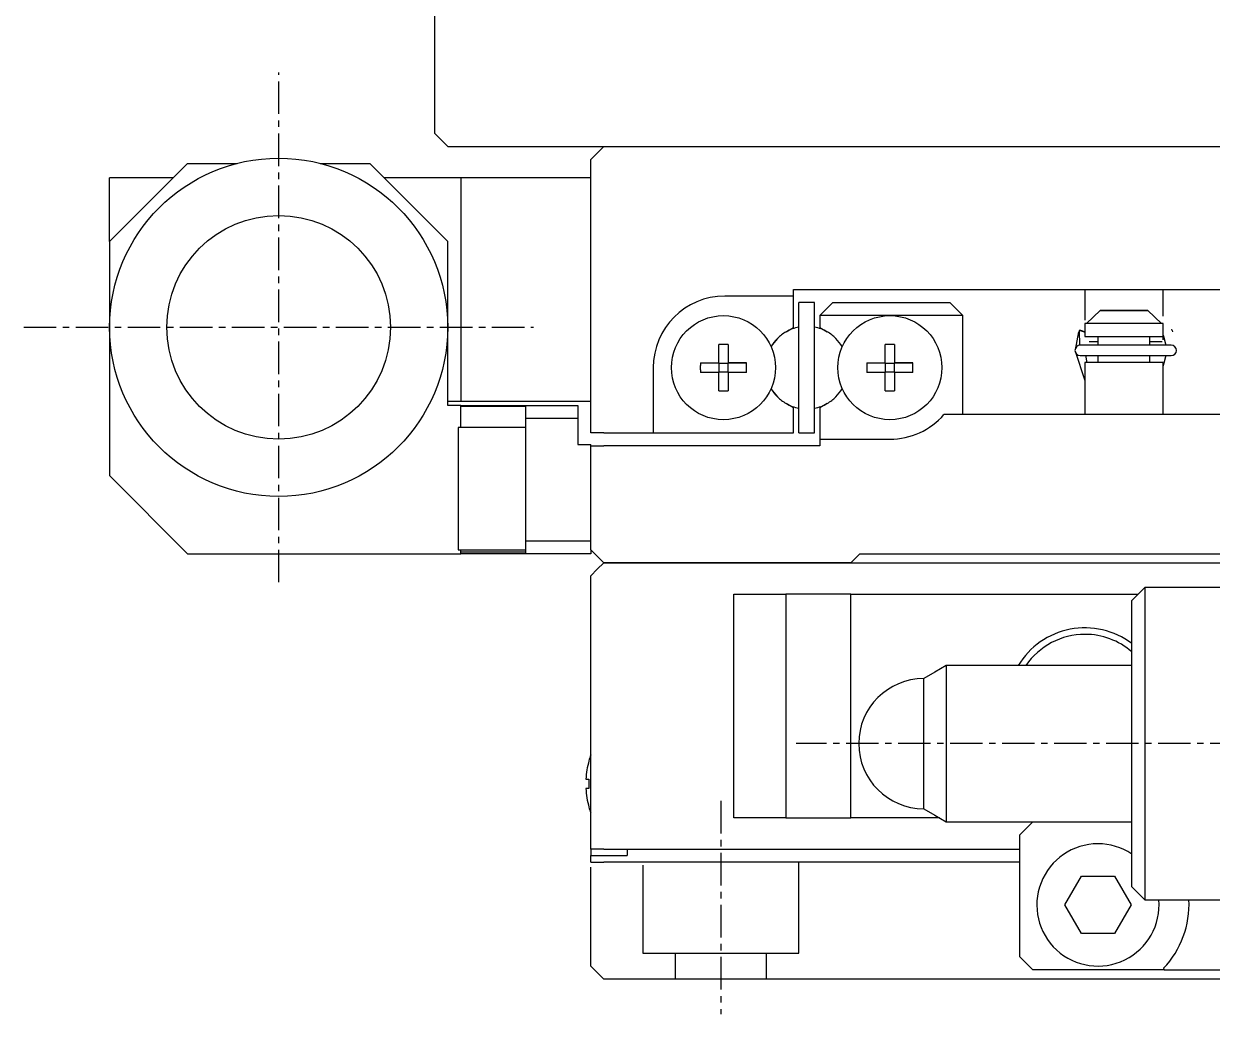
# Model space of a CAD drawing. Extents: x 372 to 608, y 46 to 208.
# Drawn here: x 518.97 to 564.66, y 94.65 to 132.72 of the extents above; entities that cross this region are included whole.
import ezdxf

# ---------------------------------------------------------------- set-up
doc = ezdxf.new("R2010")
doc.units = 0
doc.linetypes.add('CENTER', pattern=[2, 1.25, -0.25, 0.25, -0.25])
doc.layers.get('0').update_dxf_attribs({"linetype": 'CONTINUOUS'})
doc.layers.add('CENTER', color=1, linetype='CENTER')

msp = doc.modelspace()

# ---------------------------------------------------------------- linework, layer by layer
at = {"color": 7, "linetype": 'CONTINUOUS'}
for p, q in [((534.767, 128.502), (534.767, 157.502)), ((535.267, 128.002), (534.767, 128.502)), ((535.267, 128.002), (591.267, 128.002)), ((541.017, 127.752), (541.267, 128.002)), ((541.267, 128.002), (590.267, 128.002)), ((540.767, 127.502), (541.017, 127.752)), ((540.767, 117.002), (540.767, 127.502)), ((525.267, 127.352), (522.267, 124.352)), ((525.267, 127.352), (527.167, 127.352)), ((530.367, 127.352), (532.267, 127.352)), ((535.267, 124.352), (532.267, 127.352)), ((522.267, 124.352), (522.267, 126.802)), ((524.717, 126.802), (522.267, 126.802)), ((535.767, 126.802), (532.817, 126.802)), ((535.767, 126.802), (535.767, 118.202)), ((540.767, 126.802), (535.767, 126.802)), ((522.267, 124.352), (522.267, 121.052)), ((535.267, 121.052), (535.267, 124.352)), ((548.567, 122.252), (548.567, 122.502)), ((548.567, 122.502), (558.267, 122.502)), ((558.267, 122.502), (559.967, 122.502)), ((559.767, 122.502), (559.767, 121.325)), ((559.967, 122.502), (568.967, 122.502)), ((562.767, 121.485), (562.767, 122.502)), ((548.567, 122.252), (545.917, 122.252)), ((548.567, 121.046), (548.567, 122.252)), ((548.767, 117.002), (548.767, 122.002)), ((549.367, 122.002), (548.767, 122.002)), ((549.367, 117.002), (549.367, 122.002)), ((549.567, 121.502), (550.067, 122.002)), ((550.067, 122.002), (554.567, 122.002)), ((554.567, 122.002), (555.067, 121.502)), ((559.821, 121.202), (560.35, 121.702)), ((560.35, 121.702), (562.183, 121.702)), ((562.183, 121.702), (560.35, 121.702)), ((562.183, 121.702), (562.712, 121.202)), ((549.567, 121.502), (549.567, 121.046)), ((552.267, 121.502), (549.567, 121.502)), ((555.067, 121.502), (552.267, 121.502)), ((555.067, 117.702), (555.067, 121.502)), ((559.767, 121.325), (559.767, 121.324)), ((559.767, 121.324), (559.767, 121.323)), ((559.821, 121.202), (559.767, 121.202)), ((559.767, 121.202), (559.767, 120.702)), ((562.712, 121.202), (559.821, 121.202)), ((562.767, 121.202), (562.712, 121.202)), ((562.767, 120.702), (562.767, 121.202)), ((522.267, 121.052), (522.267, 115.352)), ((535.267, 118.052), (535.267, 121.052)), ((548.273, 120.877), (548.567, 121.046)), ((549.567, 121.046), (549.86, 120.877)), ((559.52, 120.88), (559.384, 120.192)), ((559.54, 120.932), (559.552, 120.362)), ((559.545, 120.941), (559.773, 120.871)), ((559.767, 120.702), (562.767, 120.702)), ((560.267, 120.702), (560.267, 120.365)), ((562.267, 120.365), (562.267, 120.702)), ((562.767, 120.755), (562.786, 120.707)), ((562.767, 120.751), (562.778, 120.702)), ((562.767, 120.569), (562.767, 120.702)), ((562.786, 120.707), (562.871, 120.365)), ((563.125, 120.931), (563.101, 120.984)), ((563.146, 120.879), (563.126, 120.932)), ((545.687, 119.682), (545.687, 120.388)), ((546.047, 120.388), (546.047, 119.682)), ((552.087, 119.682), (552.087, 120.388)), ((552.447, 120.388), (552.447, 119.682)), ((563.083, 120.365), (559.583, 120.365)), ((559.931, 120.502), (560.267, 120.502)), ((562.267, 120.502), (562.734, 120.502)), ((559.384, 120.141), (559.766, 119.005)), ((559.583, 119.965), (563.083, 119.965)), ((559.853, 119.702), (559.795, 119.965)), ((560.267, 119.965), (560.267, 119.702)), ((562.267, 119.702), (562.267, 119.965)), ((562.87, 119.965), (562.802, 119.669)), ((543.167, 119.502), (543.167, 117.002)), ((544.98, 119.682), (545.687, 119.682)), ((544.98, 119.682), (545.687, 119.682)), ((545.687, 119.322), (544.98, 119.322)), ((545.697, 119.672), (545.687, 119.682)), ((545.697, 119.332), (545.687, 119.322)), ((545.687, 118.616), (545.687, 119.322)), ((545.697, 119.332), (545.697, 119.672)), ((545.697, 119.672), (546.036, 119.672)), ((546.036, 119.332), (545.697, 119.332)), ((546.036, 119.672), (546.047, 119.682)), ((546.036, 119.672), (546.036, 119.332)), ((546.036, 119.332), (546.047, 119.322)), ((546.047, 119.682), (546.753, 119.682)), ((546.753, 119.682), (546.047, 119.682)), ((546.047, 119.322), (546.047, 118.616)), ((546.753, 119.322), (546.047, 119.322)), ((551.38, 119.682), (552.087, 119.682)), ((551.38, 119.682), (552.087, 119.682)), ((552.087, 119.322), (551.38, 119.322)), ((552.097, 119.672), (552.087, 119.682)), ((552.097, 119.332), (552.087, 119.322)), ((552.087, 118.616), (552.087, 119.322)), ((552.097, 119.332), (552.097, 119.672)), ((552.097, 119.672), (552.436, 119.672)), ((552.436, 119.332), (552.097, 119.332)), ((552.436, 119.672), (552.447, 119.682)), ((552.436, 119.672), (552.436, 119.332)), ((552.436, 119.332), (552.447, 119.322)), ((552.447, 119.682), (553.153, 119.682)), ((553.153, 119.682), (552.447, 119.682)), ((552.447, 119.322), (552.447, 118.616)), ((553.153, 119.322), (552.447, 119.322)), ((560.267, 119.702), (559.767, 119.702)), ((559.767, 119.702), (559.767, 117.702)), ((562.767, 119.702), (559.767, 119.702)), ((562.267, 119.702), (560.267, 119.702)), ((562.267, 119.702), (560.267, 119.702)), ((562.767, 119.702), (562.267, 119.702)), ((562.767, 117.702), (562.767, 119.702)), ((562.802, 119.669), (562.767, 119.574)), ((535.767, 118.202), (535.267, 118.202)), ((535.767, 118.052), (535.267, 118.052)), ((540.767, 118.202), (535.767, 118.202)), ((535.767, 118.012), (535.767, 118.052)), ((535.767, 118.052), (538.267, 118.052)), ((538.267, 118.012), (535.767, 118.012)), ((535.767, 117.202), (535.767, 118.012)), ((538.267, 117.552), (538.267, 118.052)), ((538.267, 118.052), (540.267, 118.052)), ((540.267, 118.052), (540.267, 117.552)), ((548.567, 117.957), (548.273, 118.127)), ((548.567, 117.002), (548.567, 117.957)), ((549.86, 118.127), (549.567, 117.957)), ((549.567, 117.957), (549.567, 116.752)), ((538.267, 112.852), (538.267, 117.552)), ((540.267, 117.552), (538.267, 117.552)), ((540.267, 117.552), (540.267, 116.552)), ((560.192, 117.702), (554.346, 117.702)), ((569.192, 117.702), (560.192, 117.702)), ((538.267, 117.202), (535.667, 117.202)), ((535.667, 117.202), (535.667, 112.502)), ((541.267, 117.002), (540.767, 117.002)), ((541.267, 117.002), (543.167, 117.002)), ((543.167, 117.002), (548.567, 117.002)), ((548.767, 117.002), (549.367, 117.002)), ((540.267, 116.552), (540.767, 116.552)), ((540.767, 116.502), (540.767, 116.552)), ((549.567, 116.752), (549.567, 116.502)), ((549.567, 116.752), (552.267, 116.752)), ((540.767, 116.502), (541.267, 116.502)), ((540.767, 112.502), (540.767, 116.502)), ((549.567, 116.502), (541.267, 116.502)), ((522.267, 115.352), (525.267, 112.352)), ((535.667, 112.502), (538.267, 112.502)), ((535.767, 112.421), (535.767, 112.502)), ((535.767, 112.421), (538.267, 112.421)), ((535.767, 112.352), (535.767, 112.421)), ((538.267, 112.352), (538.267, 112.852)), ((538.267, 112.852), (540.767, 112.852)), ((540.767, 112.502), (540.767, 112.352)), ((541.017, 112.252), (540.767, 112.502)), ((525.267, 112.352), (535.767, 112.352)), ((538.267, 112.352), (535.767, 112.352)), ((540.767, 112.352), (538.267, 112.352)), ((541.017, 112.252), (541.267, 112.002)), ((541.267, 112.002), (541.017, 111.752)), ((546.067, 112.002), (541.267, 112.002)), ((541.267, 112.002), (546.067, 112.002)), ((547.267, 112.002), (546.067, 112.002)), ((546.067, 112.002), (547.267, 112.002)), ((550.767, 112.002), (547.267, 112.002)), ((547.267, 112.002), (550.767, 112.002)), ((550.767, 112.002), (551.117, 112.352)), ((550.767, 112.002), (560.267, 112.002)), ((551.117, 112.352), (580.417, 112.352)), ((560.267, 112.002), (573.267, 112.002)), ((540.767, 111.502), (541.017, 111.752)), ((540.767, 110.302), (540.767, 111.502)), ((562.067, 111.052), (561.567, 110.552)), ((565.567, 111.052), (562.067, 111.052)), ((562.067, 111.052), (562.067, 99.052)), ((546.267, 110.802), (548.267, 110.802)), ((546.267, 102.202), (546.267, 110.802)), ((548.267, 110.802), (548.267, 102.202)), ((550.767, 110.802), (548.267, 110.802)), ((550.767, 102.202), (550.767, 110.802)), ((550.767, 110.802), (561.817, 110.802)), ((540.767, 101.002), (540.767, 110.302)), ((561.567, 99.552), (561.567, 110.552)), ((554.433, 108.052), (554, 107.802)), ((554.433, 108.052), (554.433, 105.025)), ((561.567, 108.052), (554.433, 108.052)), ((554, 107.802), (553.567, 107.552)), ((553.567, 105.029), (553.567, 107.552)), ((553.567, 102.552), (553.567, 105.029)), ((554.433, 105.025), (554.433, 102.052)), ((540.692, 104.39), (540.697, 104.388)), ((540.577, 103.682), (540.697, 103.682)), ((540.697, 103.322), (540.577, 103.322)), ((540.697, 102.616), (540.692, 102.613)), ((553.567, 102.552), (554, 102.302)), ((548.267, 102.202), (546.267, 102.202)), ((548.267, 102.202), (550.767, 102.202)), ((554.173, 102.202), (550.767, 102.202)), ((554, 102.302), (554.433, 102.052)), ((554.433, 102.052), (561.567, 102.052)), ((557.767, 102.052), (557.267, 101.552)), ((557.267, 96.852), (557.267, 101.552)), ((541.267, 101.002), (540.767, 101.002)), ((540.767, 101.002), (540.767, 100.752)), ((541.267, 101.002), (557.267, 101.002)), ((542.167, 101.002), (542.167, 100.752)), ((540.767, 100.752), (542.167, 100.752)), ((540.767, 100.502), (540.767, 100.752)), ((540.767, 100.502), (541.267, 100.502)), ((540.767, 96.502), (540.767, 100.302)), ((557.267, 100.502), (541.267, 100.502)), ((558.996, 98.852), (559.632, 99.952)), ((559.632, 99.952), (560.902, 99.952)), ((560.902, 99.952), (561.537, 98.852)), ((561.567, 99.552), (562.067, 99.052)), ((559.632, 97.752), (558.996, 98.852)), ((561.537, 98.852), (560.902, 97.752)), ((562.067, 99.052), (565.567, 99.052)), ((560.902, 97.752), (559.632, 97.752)), ((541.017, 96.252), (540.767, 96.502)), ((557.267, 96.852), (557.767, 96.352)), ((562.785, 96.421), (562.814, 96.352)), ((541.267, 96.002), (541.017, 96.252)), ((590.267, 96.002), (541.267, 96.002)), ((562.814, 96.352), (557.767, 96.352)), ((562.814, 96.352), (565.567, 96.352))]:
    msp.add_line(p, q, dxfattribs=at)
at = {"color": 3, "linetype": 'CONTINUOUS'}
for p, q in [((542.767, 100.386), (542.767, 97.002)), ((548.767, 97.002), (548.767, 100.502)), ((542.767, 97.002), (548.767, 97.002)), ((544.017, 97.002), (544.017, 96.002)), ((547.517, 96.002), (547.517, 97.002))]:
    msp.add_line(p, q, dxfattribs=at)
at = {"color": 7, "linetype": 'CONTINUOUS'}
for points in [[(559.543, 120.934, 0), (559.543, 120.934, 0), (559.543, 120.934, 0), (559.543, 120.934, 0), (559.543, 120.934, 0), (559.543, 120.934, 0), (559.543, 120.934, 0), (559.543, 120.934, 0), (559.543, 120.934, 0), (559.543, 120.934, 0), (559.543, 120.934, 0), (559.543, 120.934, 0), (559.543, 120.934, 0), (559.543, 120.934, 0), (559.543, 120.934, 0), (559.543, 120.934, 0), (559.543, 120.934, 0), (559.543, 120.934, 0), (559.543, 120.934, 0), (559.543, 120.934, 0), (559.543, 120.934, 0), (559.543, 120.934, 0), (559.543, 120.934, 0), (559.543, 120.934, 0), (559.543, 120.934, 0), (559.543, 120.934, 0), (559.543, 120.934, 0), (559.543, 120.934, 0), (559.543, 120.934, 0), (559.543, 120.934, 0), (559.543, 120.934, 0), (559.543, 120.934, 0), (559.541, 120.934, 0), (559.541, 120.934, 0), (559.541, 120.934, 0), (559.541, 120.934, 0), (559.541, 120.934, 0), (559.541, 120.934, 0), (559.541, 120.934, 0), (559.541, 120.934, 0), (559.541, 120.934, 0), (559.541, 120.934, 0), (559.541, 120.934, 0), (559.541, 120.934, 0), (559.541, 120.934, 0), (559.541, 120.934, 0), (559.541, 120.934, 0), (559.541, 120.934, 0), (559.541, 120.934, 0), (559.541, 120.934, 0), (559.541, 120.934, 0), (559.541, 120.934, 0), (559.541, 120.934, 0), (559.541, 120.934, 0), (559.541, 120.934, 0), (559.541, 120.934, 0), (559.541, 120.934, 0), (559.541, 120.934, 0), (559.541, 120.934, 0), (559.541, 120.934, 0), (559.541, 120.934, 0), (559.541, 120.934, 0), (559.541, 120.934, 0), (559.541, 120.932, 0), (559.541, 120.932, 0), (559.541, 120.932, 0), (559.541, 120.932, 0), (559.541, 120.932, 0), (559.541, 120.932, 0), (559.541, 120.932, 0), (559.541, 120.932, 0), (559.541, 120.932, 0), (559.541, 120.932, 0), (559.541, 120.932, 0), (559.541, 120.932, 0), (559.541, 120.932, 0), (559.541, 120.932, 0), (559.541, 120.932, 0), (559.541, 120.932, 0), (559.541, 120.932, 0), (559.541, 120.932, 0), (559.541, 120.932, 0), (559.541, 120.932, 0), (559.541, 120.932, 0), (559.541, 120.932, 0), (559.541, 120.932, 0), (559.541, 120.932, 0), (559.541, 120.932, 0), (559.541, 120.932, 0), (559.541, 120.932, 0), (559.541, 120.932, 0), (559.541, 120.932, 0), (559.541, 120.932, 0), (559.541, 120.932, 0), (559.541, 120.932, 0), (559.541, 120.932, 0), (559.541, 120.932, 0), (559.539, 120.932, 0), (559.539, 120.932, 0), (559.539, 120.932, 0), (559.539, 120.932, 0), (559.539, 120.932, 0), (559.539, 120.932, 0), (559.539, 120.932, 0), (559.539, 120.932, 0), (559.539, 120.932, 0), (559.539, 120.932, 0), (559.539, 120.932, 0), (559.539, 120.932, 0), (559.539, 120.932, 0), (559.539, 120.932, 0), (559.539, 120.932, 0), (559.539, 120.932, 0), (559.539, 120.932, 0), (559.539, 120.932, 0), (559.539, 120.932, 0), (559.539, 120.932, 0), (559.539, 120.932, 0), (559.539, 120.932, 0), (559.539, 120.932, 0), (559.539, 120.932, 0), (559.539, 120.932, 0), (559.539, 120.932, 0), (559.539, 120.932, 0), (559.539, 120.932, 0), (559.539, 120.932, 0), (559.539, 120.932, 0), (559.539, 120.932, 0), (559.539, 120.932, 0)], [(559.767, 120.862, 0), (559.763, 120.864, 0), (559.761, 120.864, 0), (559.759, 120.866, 0), (559.757, 120.866, 0), (559.755, 120.868, 0), (559.753, 120.868, 0), (559.751, 120.87, 0), (559.749, 120.87, 0), (559.745, 120.872, 0), (559.743, 120.872, 0), (559.741, 120.874, 0), (559.739, 120.874, 0), (559.737, 120.876, 0), (559.735, 120.876, 0), (559.733, 120.878, 0), (559.729, 120.878, 0), (559.727, 120.88, 0), (559.725, 120.88, 0), (559.723, 120.882, 0), (559.721, 120.882, 0), (559.719, 120.882, 0), (559.717, 120.884, 0), (559.713, 120.884, 0), (559.711, 120.886, 0), (559.709, 120.886, 0), (559.707, 120.888, 0), (559.705, 120.888, 0), (559.703, 120.89, 0), (559.701, 120.89, 0), (559.697, 120.892, 0), (559.695, 120.892, 0), (559.693, 120.894, 0), (559.691, 120.894, 0), (559.689, 120.894, 0), (559.687, 120.896, 0), (559.685, 120.896, 0), (559.683, 120.898, 0), (559.679, 120.898, 0), (559.677, 120.9, 0), (559.675, 120.9, 0), (559.673, 120.9, 0), (559.671, 120.902, 0), (559.669, 120.902, 0), (559.667, 120.904, 0), (559.665, 120.904, 0), (559.663, 120.904, 0), (559.661, 120.906, 0), (559.659, 120.906, 0), (559.655, 120.908, 0), (559.653, 120.908, 0), (559.651, 120.908, 0), (559.649, 120.91, 0), (559.647, 120.91, 0), (559.645, 120.91, 0), (559.643, 120.912, 0), (559.641, 120.912, 0), (559.639, 120.914, 0), (559.637, 120.914, 0), (559.635, 120.914, 0), (559.633, 120.916, 0), (559.631, 120.916, 0), (559.629, 120.916, 0), (559.627, 120.918, 0), (559.625, 120.918, 0), (559.623, 120.918, 0), (559.621, 120.918, 0), (559.619, 120.92, 0), (559.617, 120.92, 0), (559.615, 120.92, 0), (559.613, 120.922, 0), (559.613, 120.922, 0), (559.611, 120.922, 0), (559.609, 120.922, 0), (559.607, 120.924, 0), (559.605, 120.924, 0), (559.603, 120.924, 0), (559.601, 120.924, 0), (559.599, 120.926, 0), (559.599, 120.926, 0), (559.597, 120.926, 0), (559.595, 120.926, 0), (559.593, 120.928, 0), (559.591, 120.928, 0), (559.589, 120.928, 0), (559.589, 120.928, 0), (559.587, 120.928, 0), (559.585, 120.93, 0), (559.583, 120.93, 0), (559.583, 120.93, 0), (559.581, 120.93, 0), (559.579, 120.93, 0), (559.579, 120.93, 0), (559.577, 120.932, 0), (559.575, 120.932, 0), (559.573, 120.932, 0), (559.573, 120.932, 0), (559.571, 120.932, 0), (559.569, 120.932, 0), (559.569, 120.932, 0), (559.567, 120.934, 0), (559.567, 120.934, 0), (559.565, 120.934, 0), (559.563, 120.934, 0), (559.563, 120.934, 0), (559.561, 120.934, 0), (559.561, 120.934, 0), (559.559, 120.934, 0), (559.559, 120.934, 0), (559.557, 120.934, 0), (559.557, 120.934, 0), (559.555, 120.934, 0), (559.555, 120.934, 0), (559.553, 120.934, 0), (559.553, 120.934, 0), (559.551, 120.934, 0), (559.551, 120.934, 0), (559.551, 120.934, 0), (559.549, 120.934, 0), (559.549, 120.934, 0), (559.549, 120.934, 0), (559.547, 120.934, 0), (559.547, 120.934, 0), (559.547, 120.934, 0), (559.545, 120.934, 0), (559.545, 120.934, 0), (559.545, 120.934, 0), (559.543, 120.934, 0), (559.543, 120.934, 0)], [(546.047, 120.388, 0), (546.043, 120.388, 0), (546.041, 120.388, 0), (546.037, 120.388, 0), (546.035, 120.388, 0), (546.033, 120.388, 0), (546.029, 120.388, 0), (546.027, 120.388, 0), (546.023, 120.388, 0), (546.021, 120.388, 0), (546.019, 120.388, 0), (546.015, 120.388, 0), (546.013, 120.388, 0), (546.009, 120.388, 0), (546.007, 120.388, 0), (546.005, 120.388, 0), (546.001, 120.388, 0), (545.999, 120.388, 0), (545.995, 120.388, 0), (545.993, 120.388, 0), (545.989, 120.388, 0), (545.987, 120.39, 0), (545.985, 120.39, 0), (545.981, 120.39, 0), (545.979, 120.39, 0), (545.975, 120.39, 0), (545.973, 120.39, 0), (545.971, 120.39, 0), (545.967, 120.39, 0), (545.965, 120.39, 0), (545.961, 120.39, 0), (545.959, 120.39, 0), (545.957, 120.39, 0), (545.953, 120.39, 0), (545.951, 120.39, 0), (545.947, 120.39, 0), (545.945, 120.39, 0), (545.943, 120.39, 0), (545.939, 120.39, 0), (545.937, 120.39, 0), (545.933, 120.39, 0), (545.931, 120.39, 0), (545.929, 120.39, 0), (545.925, 120.39, 0), (545.923, 120.39, 0), (545.919, 120.39, 0), (545.917, 120.39, 0), (545.915, 120.39, 0), (545.911, 120.39, 0), (545.909, 120.39, 0), (545.905, 120.39, 0), (545.903, 120.39, 0), (545.899, 120.39, 0), (545.897, 120.39, 0), (545.895, 120.39, 0), (545.891, 120.39, 0), (545.889, 120.39, 0), (545.885, 120.39, 0), (545.883, 120.39, 0), (545.881, 120.39, 0), (545.877, 120.39, 0), (545.875, 120.39, 0), (545.871, 120.39, 0), (545.869, 120.39, 0), (545.867, 120.39, 0), (545.863, 120.39, 0), (545.861, 120.39, 0), (545.857, 120.39, 0), (545.855, 120.39, 0), (545.853, 120.39, 0), (545.849, 120.39, 0), (545.847, 120.39, 0), (545.843, 120.39, 0), (545.841, 120.39, 0), (545.839, 120.39, 0), (545.835, 120.39, 0), (545.833, 120.39, 0), (545.829, 120.39, 0), (545.827, 120.39, 0), (545.823, 120.39, 0), (545.821, 120.39, 0), (545.819, 120.39, 0), (545.815, 120.39, 0), (545.813, 120.39, 0), (545.809, 120.39, 0), (545.807, 120.39, 0), (545.805, 120.39, 0), (545.801, 120.39, 0), (545.799, 120.39, 0), (545.795, 120.39, 0), (545.793, 120.39, 0), (545.791, 120.39, 0), (545.787, 120.39, 0), (545.785, 120.39, 0), (545.781, 120.39, 0), (545.779, 120.39, 0), (545.777, 120.39, 0), (545.773, 120.39, 0), (545.771, 120.39, 0), (545.767, 120.39, 0), (545.765, 120.39, 0), (545.763, 120.39, 0), (545.759, 120.39, 0), (545.757, 120.39, 0), (545.753, 120.39, 0), (545.751, 120.39, 0), (545.749, 120.39, 0), (545.745, 120.39, 0), (545.743, 120.388, 0), (545.739, 120.388, 0), (545.737, 120.388, 0), (545.733, 120.388, 0), (545.731, 120.388, 0), (545.729, 120.388, 0), (545.725, 120.388, 0), (545.723, 120.388, 0), (545.719, 120.388, 0), (545.717, 120.388, 0), (545.715, 120.388, 0), (545.711, 120.388, 0), (545.709, 120.388, 0), (545.705, 120.388, 0), (545.703, 120.388, 0), (545.701, 120.388, 0), (545.697, 120.388, 0), (545.695, 120.388, 0), (545.691, 120.388, 0), (545.689, 120.388, 0), (545.687, 120.388, 0)], [(552.447, 120.388, 0), (552.443, 120.388, 0), (552.441, 120.388, 0), (552.437, 120.388, 0), (552.435, 120.388, 0), (552.433, 120.388, 0), (552.429, 120.388, 0), (552.427, 120.388, 0), (552.423, 120.388, 0), (552.421, 120.388, 0), (552.419, 120.388, 0), (552.415, 120.388, 0), (552.413, 120.388, 0), (552.409, 120.388, 0), (552.407, 120.388, 0), (552.405, 120.388, 0), (552.401, 120.388, 0), (552.399, 120.388, 0), (552.395, 120.388, 0), (552.393, 120.388, 0), (552.389, 120.388, 0), (552.387, 120.39, 0), (552.385, 120.39, 0), (552.381, 120.39, 0), (552.379, 120.39, 0), (552.375, 120.39, 0), (552.373, 120.39, 0), (552.371, 120.39, 0), (552.367, 120.39, 0), (552.365, 120.39, 0), (552.361, 120.39, 0), (552.359, 120.39, 0), (552.357, 120.39, 0), (552.353, 120.39, 0), (552.351, 120.39, 0), (552.347, 120.39, 0), (552.345, 120.39, 0), (552.343, 120.39, 0), (552.339, 120.39, 0), (552.337, 120.39, 0), (552.333, 120.39, 0), (552.331, 120.39, 0), (552.329, 120.39, 0), (552.325, 120.39, 0), (552.323, 120.39, 0), (552.319, 120.39, 0), (552.317, 120.39, 0), (552.315, 120.39, 0), (552.311, 120.39, 0), (552.309, 120.39, 0), (552.305, 120.39, 0), (552.303, 120.39, 0), (552.299, 120.39, 0), (552.297, 120.39, 0), (552.295, 120.39, 0), (552.291, 120.39, 0), (552.289, 120.39, 0), (552.285, 120.39, 0), (552.283, 120.39, 0), (552.281, 120.39, 0), (552.277, 120.39, 0), (552.275, 120.39, 0), (552.271, 120.39, 0), (552.269, 120.39, 0), (552.267, 120.39, 0), (552.263, 120.39, 0), (552.261, 120.39, 0), (552.257, 120.39, 0), (552.255, 120.39, 0), (552.253, 120.39, 0), (552.249, 120.39, 0), (552.247, 120.39, 0), (552.243, 120.39, 0), (552.241, 120.39, 0), (552.239, 120.39, 0), (552.235, 120.39, 0), (552.233, 120.39, 0), (552.229, 120.39, 0), (552.227, 120.39, 0), (552.223, 120.39, 0), (552.221, 120.39, 0), (552.219, 120.39, 0), (552.215, 120.39, 0), (552.213, 120.39, 0), (552.209, 120.39, 0), (552.207, 120.39, 0), (552.205, 120.39, 0), (552.201, 120.39, 0), (552.199, 120.39, 0), (552.195, 120.39, 0), (552.193, 120.39, 0), (552.191, 120.39, 0), (552.187, 120.39, 0), (552.185, 120.39, 0), (552.181, 120.39, 0), (552.179, 120.39, 0), (552.177, 120.39, 0), (552.173, 120.39, 0), (552.171, 120.39, 0), (552.167, 120.39, 0), (552.165, 120.39, 0), (552.163, 120.39, 0), (552.159, 120.39, 0), (552.157, 120.39, 0), (552.153, 120.39, 0), (552.151, 120.39, 0), (552.149, 120.39, 0), (552.145, 120.39, 0), (552.143, 120.388, 0), (552.139, 120.388, 0), (552.137, 120.388, 0), (552.133, 120.388, 0), (552.131, 120.388, 0), (552.129, 120.388, 0), (552.125, 120.388, 0), (552.123, 120.388, 0), (552.119, 120.388, 0), (552.117, 120.388, 0), (552.115, 120.388, 0), (552.111, 120.388, 0), (552.109, 120.388, 0), (552.105, 120.388, 0), (552.103, 120.388, 0), (552.101, 120.388, 0), (552.097, 120.388, 0), (552.095, 120.388, 0), (552.091, 120.388, 0), (552.089, 120.388, 0), (552.087, 120.388, 0)], [(544.979, 119.682, 0), (544.979, 119.678, 0), (544.979, 119.676, 0), (544.979, 119.672, 0), (544.979, 119.67, 0), (544.979, 119.668, 0), (544.979, 119.664, 0), (544.979, 119.662, 0), (544.979, 119.658, 0), (544.979, 119.656, 0), (544.979, 119.654, 0), (544.979, 119.65, 0), (544.979, 119.648, 0), (544.979, 119.644, 0), (544.979, 119.642, 0), (544.979, 119.64, 0), (544.979, 119.636, 0), (544.979, 119.634, 0), (544.979, 119.63, 0), (544.979, 119.628, 0), (544.979, 119.626, 0), (544.979, 119.622, 0), (544.979, 119.62, 0), (544.979, 119.616, 0), (544.979, 119.614, 0), (544.979, 119.612, 0), (544.979, 119.608, 0), (544.979, 119.606, 0), (544.979, 119.602, 0), (544.979, 119.6, 0), (544.979, 119.598, 0), (544.979, 119.594, 0), (544.979, 119.592, 0), (544.979, 119.588, 0), (544.979, 119.586, 0), (544.979, 119.584, 0), (544.979, 119.58, 0), (544.977, 119.578, 0), (544.977, 119.574, 0), (544.977, 119.572, 0), (544.977, 119.568, 0), (544.977, 119.566, 0), (544.977, 119.564, 0), (544.977, 119.56, 0), (544.977, 119.558, 0), (544.977, 119.554, 0), (544.977, 119.552, 0), (544.977, 119.55, 0), (544.977, 119.546, 0), (544.977, 119.544, 0), (544.977, 119.54, 0), (544.977, 119.538, 0), (544.977, 119.536, 0), (544.977, 119.532, 0), (544.977, 119.53, 0), (544.977, 119.526, 0), (544.977, 119.524, 0), (544.977, 119.522, 0), (544.977, 119.518, 0), (544.977, 119.516, 0), (544.977, 119.512, 0), (544.977, 119.51, 0), (544.977, 119.508, 0), (544.977, 119.504, 0), (544.977, 119.502, 0), (544.977, 119.498, 0), (544.977, 119.496, 0), (544.977, 119.492, 0), (544.977, 119.49, 0), (544.977, 119.488, 0), (544.977, 119.484, 0), (544.977, 119.482, 0), (544.977, 119.478, 0), (544.977, 119.476, 0), (544.977, 119.474, 0), (544.977, 119.47, 0), (544.977, 119.468, 0), (544.977, 119.464, 0), (544.977, 119.462, 0), (544.977, 119.46, 0), (544.977, 119.456, 0), (544.977, 119.454, 0), (544.977, 119.45, 0), (544.977, 119.448, 0), (544.977, 119.446, 0), (544.977, 119.442, 0), (544.977, 119.44, 0), (544.977, 119.436, 0), (544.977, 119.434, 0), (544.977, 119.432, 0), (544.977, 119.428, 0), (544.977, 119.426, 0), (544.979, 119.422, 0), (544.979, 119.42, 0), (544.979, 119.418, 0), (544.979, 119.414, 0), (544.979, 119.412, 0), (544.979, 119.408, 0), (544.979, 119.406, 0), (544.979, 119.402, 0), (544.979, 119.4, 0), (544.979, 119.398, 0), (544.979, 119.394, 0), (544.979, 119.392, 0), (544.979, 119.388, 0), (544.979, 119.386, 0), (544.979, 119.384, 0), (544.979, 119.38, 0), (544.979, 119.378, 0), (544.979, 119.374, 0), (544.979, 119.372, 0), (544.979, 119.37, 0), (544.979, 119.366, 0), (544.979, 119.364, 0), (544.979, 119.36, 0), (544.979, 119.358, 0), (544.979, 119.356, 0), (544.979, 119.352, 0), (544.979, 119.35, 0), (544.979, 119.346, 0), (544.979, 119.344, 0), (544.979, 119.342, 0), (544.979, 119.338, 0), (544.979, 119.336, 0), (544.979, 119.332, 0), (544.979, 119.33, 0), (544.979, 119.328, 0), (544.979, 119.324, 0), (544.979, 119.322, 0)], [(546.753, 119.322, 0), (546.753, 119.324, 0), (546.753, 119.328, 0), (546.753, 119.33, 0), (546.753, 119.332, 0), (546.753, 119.336, 0), (546.753, 119.338, 0), (546.753, 119.342, 0), (546.753, 119.344, 0), (546.753, 119.346, 0), (546.753, 119.35, 0), (546.753, 119.352, 0), (546.753, 119.356, 0), (546.753, 119.358, 0), (546.753, 119.36, 0), (546.753, 119.364, 0), (546.753, 119.366, 0), (546.753, 119.37, 0), (546.753, 119.372, 0), (546.753, 119.374, 0), (546.753, 119.378, 0), (546.753, 119.38, 0), (546.753, 119.384, 0), (546.753, 119.386, 0), (546.753, 119.388, 0), (546.753, 119.392, 0), (546.755, 119.394, 0), (546.755, 119.398, 0), (546.755, 119.4, 0), (546.755, 119.402, 0), (546.755, 119.406, 0), (546.755, 119.408, 0), (546.755, 119.412, 0), (546.755, 119.414, 0), (546.755, 119.418, 0), (546.755, 119.42, 0), (546.755, 119.422, 0), (546.755, 119.426, 0), (546.755, 119.428, 0), (546.755, 119.432, 0), (546.755, 119.434, 0), (546.755, 119.436, 0), (546.755, 119.44, 0), (546.755, 119.442, 0), (546.755, 119.446, 0), (546.755, 119.448, 0), (546.755, 119.45, 0), (546.755, 119.454, 0), (546.755, 119.456, 0), (546.755, 119.46, 0), (546.755, 119.462, 0), (546.755, 119.464, 0), (546.755, 119.468, 0), (546.755, 119.47, 0), (546.755, 119.474, 0), (546.755, 119.476, 0), (546.755, 119.478, 0), (546.755, 119.482, 0), (546.755, 119.484, 0), (546.755, 119.488, 0), (546.755, 119.49, 0), (546.755, 119.492, 0), (546.755, 119.496, 0), (546.755, 119.498, 0), (546.755, 119.502, 0), (546.755, 119.504, 0), (546.755, 119.508, 0), (546.755, 119.51, 0), (546.755, 119.512, 0), (546.755, 119.516, 0), (546.755, 119.518, 0), (546.755, 119.522, 0), (546.755, 119.524, 0), (546.755, 119.526, 0), (546.755, 119.53, 0), (546.755, 119.532, 0), (546.755, 119.536, 0), (546.755, 119.538, 0), (546.755, 119.54, 0), (546.755, 119.544, 0), (546.755, 119.546, 0), (546.755, 119.55, 0), (546.755, 119.552, 0), (546.755, 119.554, 0), (546.755, 119.558, 0), (546.755, 119.56, 0), (546.755, 119.564, 0), (546.755, 119.566, 0), (546.755, 119.568, 0), (546.755, 119.572, 0), (546.755, 119.574, 0), (546.755, 119.578, 0), (546.755, 119.58, 0), (546.755, 119.584, 0), (546.755, 119.586, 0), (546.755, 119.588, 0), (546.755, 119.592, 0), (546.755, 119.594, 0), (546.755, 119.598, 0), (546.755, 119.6, 0), (546.755, 119.602, 0), (546.755, 119.606, 0), (546.755, 119.608, 0), (546.753, 119.612, 0), (546.753, 119.614, 0), (546.753, 119.616, 0), (546.753, 119.62, 0), (546.753, 119.622, 0), (546.753, 119.626, 0), (546.753, 119.628, 0), (546.753, 119.63, 0), (546.753, 119.634, 0), (546.753, 119.636, 0), (546.753, 119.64, 0), (546.753, 119.642, 0), (546.753, 119.644, 0), (546.753, 119.648, 0), (546.753, 119.65, 0), (546.753, 119.654, 0), (546.753, 119.656, 0), (546.753, 119.658, 0), (546.753, 119.662, 0), (546.753, 119.664, 0), (546.753, 119.668, 0), (546.753, 119.67, 0), (546.753, 119.672, 0), (546.753, 119.676, 0), (546.753, 119.678, 0), (546.753, 119.682, 0)], [(551.379, 119.682, 0), (551.379, 119.678, 0), (551.379, 119.676, 0), (551.379, 119.672, 0), (551.379, 119.67, 0), (551.379, 119.668, 0), (551.379, 119.664, 0), (551.379, 119.662, 0), (551.379, 119.658, 0), (551.379, 119.656, 0), (551.379, 119.654, 0), (551.379, 119.65, 0), (551.379, 119.648, 0), (551.379, 119.644, 0), (551.379, 119.642, 0), (551.379, 119.64, 0), (551.379, 119.636, 0), (551.379, 119.634, 0), (551.379, 119.63, 0), (551.379, 119.628, 0), (551.379, 119.626, 0), (551.379, 119.622, 0), (551.379, 119.62, 0), (551.379, 119.616, 0), (551.379, 119.614, 0), (551.379, 119.612, 0), (551.379, 119.608, 0), (551.379, 119.606, 0), (551.379, 119.602, 0), (551.379, 119.6, 0), (551.379, 119.598, 0), (551.379, 119.594, 0), (551.379, 119.592, 0), (551.379, 119.588, 0), (551.379, 119.586, 0), (551.379, 119.584, 0), (551.379, 119.58, 0), (551.377, 119.578, 0), (551.377, 119.574, 0), (551.377, 119.572, 0), (551.377, 119.568, 0), (551.377, 119.566, 0), (551.377, 119.564, 0), (551.377, 119.56, 0), (551.377, 119.558, 0), (551.377, 119.554, 0), (551.377, 119.552, 0), (551.377, 119.55, 0), (551.377, 119.546, 0), (551.377, 119.544, 0), (551.377, 119.54, 0), (551.377, 119.538, 0), (551.377, 119.536, 0), (551.377, 119.532, 0), (551.377, 119.53, 0), (551.377, 119.526, 0), (551.377, 119.524, 0), (551.377, 119.522, 0), (551.377, 119.518, 0), (551.377, 119.516, 0), (551.377, 119.512, 0), (551.377, 119.51, 0), (551.377, 119.508, 0), (551.377, 119.504, 0), (551.377, 119.502, 0), (551.377, 119.498, 0), (551.377, 119.496, 0), (551.377, 119.492, 0), (551.377, 119.49, 0), (551.377, 119.488, 0), (551.377, 119.484, 0), (551.377, 119.482, 0), (551.377, 119.478, 0), (551.377, 119.476, 0), (551.377, 119.474, 0), (551.377, 119.47, 0), (551.377, 119.468, 0), (551.377, 119.464, 0), (551.377, 119.462, 0), (551.377, 119.46, 0), (551.377, 119.456, 0), (551.377, 119.454, 0), (551.377, 119.45, 0), (551.377, 119.448, 0), (551.377, 119.446, 0), (551.377, 119.442, 0), (551.377, 119.44, 0), (551.377, 119.436, 0), (551.377, 119.434, 0), (551.377, 119.432, 0), (551.377, 119.428, 0), (551.377, 119.426, 0), (551.379, 119.422, 0), (551.379, 119.42, 0), (551.379, 119.418, 0), (551.379, 119.414, 0), (551.379, 119.412, 0), (551.379, 119.408, 0), (551.379, 119.406, 0), (551.379, 119.402, 0), (551.379, 119.4, 0), (551.379, 119.398, 0), (551.379, 119.394, 0), (551.379, 119.392, 0), (551.379, 119.388, 0), (551.379, 119.386, 0), (551.379, 119.384, 0), (551.379, 119.38, 0), (551.379, 119.378, 0), (551.379, 119.374, 0), (551.379, 119.372, 0), (551.379, 119.37, 0), (551.379, 119.366, 0), (551.379, 119.364, 0), (551.379, 119.36, 0), (551.379, 119.358, 0), (551.379, 119.356, 0), (551.379, 119.352, 0), (551.379, 119.35, 0), (551.379, 119.346, 0), (551.379, 119.344, 0), (551.379, 119.342, 0), (551.379, 119.338, 0), (551.379, 119.336, 0), (551.379, 119.332, 0), (551.379, 119.33, 0), (551.379, 119.328, 0), (551.379, 119.324, 0), (551.379, 119.322, 0)], [(553.153, 119.322, 0), (553.153, 119.324, 0), (553.153, 119.328, 0), (553.153, 119.33, 0), (553.153, 119.332, 0), (553.153, 119.336, 0), (553.153, 119.338, 0), (553.153, 119.342, 0), (553.153, 119.344, 0), (553.153, 119.346, 0), (553.153, 119.35, 0), (553.153, 119.352, 0), (553.153, 119.356, 0), (553.153, 119.358, 0), (553.153, 119.36, 0), (553.153, 119.364, 0), (553.153, 119.366, 0), (553.153, 119.37, 0), (553.153, 119.372, 0), (553.153, 119.374, 0), (553.153, 119.378, 0), (553.153, 119.38, 0), (553.153, 119.384, 0), (553.153, 119.386, 0), (553.153, 119.388, 0), (553.153, 119.392, 0), (553.155, 119.394, 0), (553.155, 119.398, 0), (553.155, 119.4, 0), (553.155, 119.402, 0), (553.155, 119.406, 0), (553.155, 119.408, 0), (553.155, 119.412, 0), (553.155, 119.414, 0), (553.155, 119.418, 0), (553.155, 119.42, 0), (553.155, 119.422, 0), (553.155, 119.426, 0), (553.155, 119.428, 0), (553.155, 119.432, 0), (553.155, 119.434, 0), (553.155, 119.436, 0), (553.155, 119.44, 0), (553.155, 119.442, 0), (553.155, 119.446, 0), (553.155, 119.448, 0), (553.155, 119.45, 0), (553.155, 119.454, 0), (553.155, 119.456, 0), (553.155, 119.46, 0), (553.155, 119.462, 0), (553.155, 119.464, 0), (553.155, 119.468, 0), (553.155, 119.47, 0), (553.155, 119.474, 0), (553.155, 119.476, 0), (553.155, 119.478, 0), (553.155, 119.482, 0), (553.155, 119.484, 0), (553.155, 119.488, 0), (553.155, 119.49, 0), (553.155, 119.492, 0), (553.155, 119.496, 0), (553.155, 119.498, 0), (553.155, 119.502, 0), (553.155, 119.504, 0), (553.155, 119.508, 0), (553.155, 119.51, 0), (553.155, 119.512, 0), (553.155, 119.516, 0), (553.155, 119.518, 0), (553.155, 119.522, 0), (553.155, 119.524, 0), (553.155, 119.526, 0), (553.155, 119.53, 0), (553.155, 119.532, 0), (553.155, 119.536, 0), (553.155, 119.538, 0), (553.155, 119.54, 0), (553.155, 119.544, 0), (553.155, 119.546, 0), (553.155, 119.55, 0), (553.155, 119.552, 0), (553.155, 119.554, 0), (553.155, 119.558, 0), (553.155, 119.56, 0), (553.155, 119.564, 0), (553.155, 119.566, 0), (553.155, 119.568, 0), (553.155, 119.572, 0), (553.155, 119.574, 0), (553.155, 119.578, 0), (553.155, 119.58, 0), (553.155, 119.584, 0), (553.155, 119.586, 0), (553.155, 119.588, 0), (553.155, 119.592, 0), (553.155, 119.594, 0), (553.155, 119.598, 0), (553.155, 119.6, 0), (553.155, 119.602, 0), (553.155, 119.606, 0), (553.155, 119.608, 0), (553.153, 119.612, 0), (553.153, 119.614, 0), (553.153, 119.616, 0), (553.153, 119.62, 0), (553.153, 119.622, 0), (553.153, 119.626, 0), (553.153, 119.628, 0), (553.153, 119.63, 0), (553.153, 119.634, 0), (553.153, 119.636, 0), (553.153, 119.64, 0), (553.153, 119.642, 0), (553.153, 119.644, 0), (553.153, 119.648, 0), (553.153, 119.65, 0), (553.153, 119.654, 0), (553.153, 119.656, 0), (553.153, 119.658, 0), (553.153, 119.662, 0), (553.153, 119.664, 0), (553.153, 119.668, 0), (553.153, 119.67, 0), (553.153, 119.672, 0), (553.153, 119.676, 0), (553.153, 119.678, 0), (553.153, 119.682, 0)], [(545.687, 118.615, 0), (545.689, 118.615, 0), (545.691, 118.615, 0), (545.695, 118.615, 0), (545.697, 118.615, 0), (545.701, 118.615, 0), (545.703, 118.615, 0), (545.705, 118.615, 0), (545.709, 118.615, 0), (545.711, 118.615, 0), (545.715, 118.615, 0), (545.717, 118.615, 0), (545.719, 118.615, 0), (545.723, 118.615, 0), (545.725, 118.615, 0), (545.729, 118.615, 0), (545.731, 118.614, 0), (545.733, 118.614, 0), (545.737, 118.614, 0), (545.739, 118.614, 0), (545.743, 118.614, 0), (545.745, 118.614, 0), (545.749, 118.614, 0), (545.751, 118.614, 0), (545.753, 118.614, 0), (545.757, 118.614, 0), (545.759, 118.614, 0), (545.763, 118.614, 0), (545.765, 118.614, 0), (545.767, 118.614, 0), (545.771, 118.614, 0), (545.773, 118.614, 0), (545.777, 118.614, 0), (545.779, 118.614, 0), (545.781, 118.614, 0), (545.785, 118.614, 0), (545.787, 118.614, 0), (545.791, 118.614, 0), (545.793, 118.614, 0), (545.795, 118.614, 0), (545.799, 118.614, 0), (545.801, 118.613, 0), (545.805, 118.613, 0), (545.807, 118.613, 0), (545.809, 118.613, 0), (545.813, 118.613, 0), (545.815, 118.613, 0), (545.819, 118.613, 0), (545.821, 118.613, 0), (545.823, 118.613, 0), (545.827, 118.613, 0), (545.829, 118.613, 0), (545.833, 118.613, 0), (545.835, 118.613, 0), (545.839, 118.613, 0), (545.841, 118.613, 0), (545.843, 118.613, 0), (545.847, 118.613, 0), (545.849, 118.613, 0), (545.853, 118.613, 0), (545.855, 118.613, 0), (545.857, 118.613, 0), (545.861, 118.613, 0), (545.863, 118.613, 0), (545.867, 118.613, 0), (545.869, 118.613, 0), (545.871, 118.613, 0), (545.875, 118.613, 0), (545.877, 118.613, 0), (545.881, 118.613, 0), (545.883, 118.613, 0), (545.885, 118.613, 0), (545.889, 118.613, 0), (545.891, 118.613, 0), (545.895, 118.613, 0), (545.897, 118.613, 0), (545.899, 118.613, 0), (545.903, 118.613, 0), (545.905, 118.613, 0), (545.909, 118.613, 0), (545.911, 118.613, 0), (545.915, 118.613, 0), (545.917, 118.613, 0), (545.919, 118.613, 0), (545.923, 118.613, 0), (545.925, 118.613, 0), (545.929, 118.613, 0), (545.931, 118.613, 0), (545.933, 118.614, 0), (545.937, 118.614, 0), (545.939, 118.614, 0), (545.943, 118.614, 0), (545.945, 118.614, 0), (545.947, 118.614, 0), (545.951, 118.614, 0), (545.953, 118.614, 0), (545.957, 118.614, 0), (545.959, 118.614, 0), (545.961, 118.614, 0), (545.965, 118.614, 0), (545.967, 118.614, 0), (545.971, 118.614, 0), (545.973, 118.614, 0), (545.975, 118.614, 0), (545.979, 118.614, 0), (545.981, 118.614, 0), (545.985, 118.614, 0), (545.987, 118.614, 0), (545.989, 118.614, 0), (545.993, 118.614, 0), (545.995, 118.614, 0), (545.999, 118.614, 0), (546.001, 118.614, 0), (546.005, 118.615, 0), (546.007, 118.615, 0), (546.009, 118.615, 0), (546.013, 118.615, 0), (546.015, 118.615, 0), (546.019, 118.615, 0), (546.021, 118.615, 0), (546.023, 118.615, 0), (546.027, 118.615, 0), (546.029, 118.615, 0), (546.033, 118.615, 0), (546.035, 118.615, 0), (546.037, 118.615, 0), (546.041, 118.615, 0), (546.043, 118.615, 0), (546.047, 118.615, 0)], [(552.087, 118.615, 0), (552.089, 118.615, 0), (552.091, 118.615, 0), (552.095, 118.615, 0), (552.097, 118.615, 0), (552.101, 118.615, 0), (552.103, 118.615, 0), (552.105, 118.615, 0), (552.109, 118.615, 0), (552.111, 118.615, 0), (552.115, 118.615, 0), (552.117, 118.615, 0), (552.119, 118.615, 0), (552.123, 118.615, 0), (552.125, 118.615, 0), (552.129, 118.615, 0), (552.131, 118.614, 0), (552.133, 118.614, 0), (552.137, 118.614, 0), (552.139, 118.614, 0), (552.143, 118.614, 0), (552.145, 118.614, 0), (552.149, 118.614, 0), (552.151, 118.614, 0), (552.153, 118.614, 0), (552.157, 118.614, 0), (552.159, 118.614, 0), (552.163, 118.614, 0), (552.165, 118.614, 0), (552.167, 118.614, 0), (552.171, 118.614, 0), (552.173, 118.614, 0), (552.177, 118.614, 0), (552.179, 118.614, 0), (552.181, 118.614, 0), (552.185, 118.614, 0), (552.187, 118.614, 0), (552.191, 118.614, 0), (552.193, 118.614, 0), (552.195, 118.614, 0), (552.199, 118.614, 0), (552.201, 118.613, 0), (552.205, 118.613, 0), (552.207, 118.613, 0), (552.209, 118.613, 0), (552.213, 118.613, 0), (552.215, 118.613, 0), (552.219, 118.613, 0), (552.221, 118.613, 0), (552.223, 118.613, 0), (552.227, 118.613, 0), (552.229, 118.613, 0), (552.233, 118.613, 0), (552.235, 118.613, 0), (552.239, 118.613, 0), (552.241, 118.613, 0), (552.243, 118.613, 0), (552.247, 118.613, 0), (552.249, 118.613, 0), (552.253, 118.613, 0), (552.255, 118.613, 0), (552.257, 118.613, 0), (552.261, 118.613, 0), (552.263, 118.613, 0), (552.267, 118.613, 0), (552.269, 118.613, 0), (552.271, 118.613, 0), (552.275, 118.613, 0), (552.277, 118.613, 0), (552.281, 118.613, 0), (552.283, 118.613, 0), (552.285, 118.613, 0), (552.289, 118.613, 0), (552.291, 118.613, 0), (552.295, 118.613, 0), (552.297, 118.613, 0), (552.299, 118.613, 0), (552.303, 118.613, 0), (552.305, 118.613, 0), (552.309, 118.613, 0), (552.311, 118.613, 0), (552.315, 118.613, 0), (552.317, 118.613, 0), (552.319, 118.613, 0), (552.323, 118.613, 0), (552.325, 118.613, 0), (552.329, 118.613, 0), (552.331, 118.613, 0), (552.333, 118.614, 0), (552.337, 118.614, 0), (552.339, 118.614, 0), (552.343, 118.614, 0), (552.345, 118.614, 0), (552.347, 118.614, 0), (552.351, 118.614, 0), (552.353, 118.614, 0), (552.357, 118.614, 0), (552.359, 118.614, 0), (552.361, 118.614, 0), (552.365, 118.614, 0), (552.367, 118.614, 0), (552.371, 118.614, 0), (552.373, 118.614, 0), (552.375, 118.614, 0), (552.379, 118.614, 0), (552.381, 118.614, 0), (552.385, 118.614, 0), (552.387, 118.614, 0), (552.389, 118.614, 0), (552.393, 118.614, 0), (552.395, 118.614, 0), (552.399, 118.614, 0), (552.401, 118.614, 0), (552.405, 118.615, 0), (552.407, 118.615, 0), (552.409, 118.615, 0), (552.413, 118.615, 0), (552.415, 118.615, 0), (552.419, 118.615, 0), (552.421, 118.615, 0), (552.423, 118.615, 0), (552.427, 118.615, 0), (552.429, 118.615, 0), (552.433, 118.615, 0), (552.435, 118.615, 0), (552.437, 118.615, 0), (552.441, 118.615, 0), (552.443, 118.615, 0), (552.447, 118.615, 0)], [(540.697, 103.682, 0), (540.697, 103.679, 0), (540.697, 103.676, 0), (540.697, 103.673, 0), (540.697, 103.671, 0), (540.695, 103.668, 0), (540.695, 103.665, 0), (540.695, 103.662, 0), (540.695, 103.659, 0), (540.695, 103.657, 0), (540.695, 103.654, 0), (540.695, 103.651, 0), (540.695, 103.648, 0), (540.695, 103.645, 0), (540.695, 103.642, 0), (540.695, 103.64, 0), (540.695, 103.637, 0), (540.695, 103.634, 0), (540.695, 103.631, 0), (540.695, 103.628, 0), (540.695, 103.626, 0), (540.695, 103.623, 0), (540.695, 103.62, 0), (540.693, 103.617, 0), (540.693, 103.614, 0), (540.693, 103.612, 0), (540.693, 103.609, 0), (540.693, 103.606, 0), (540.693, 103.603, 0), (540.693, 103.6, 0), (540.693, 103.597, 0), (540.693, 103.595, 0), (540.693, 103.592, 0), (540.693, 103.589, 0), (540.693, 103.586, 0), (540.693, 103.583, 0), (540.693, 103.581, 0), (540.693, 103.578, 0), (540.693, 103.575, 0), (540.693, 103.572, 0), (540.693, 103.569, 0), (540.693, 103.567, 0), (540.693, 103.564, 0), (540.693, 103.561, 0), (540.693, 103.558, 0), (540.693, 103.555, 0), (540.693, 103.552, 0), (540.693, 103.55, 0), (540.693, 103.547, 0), (540.693, 103.544, 0), (540.693, 103.541, 0), (540.693, 103.538, 0), (540.693, 103.536, 0), (540.693, 103.533, 0), (540.693, 103.53, 0), (540.693, 103.527, 0), (540.693, 103.524, 0), (540.693, 103.522, 0), (540.693, 103.519, 0), (540.693, 103.516, 0), (540.693, 103.513, 0), (540.693, 103.51, 0), (540.693, 103.507, 0), (540.693, 103.505, 0), (540.693, 103.502, 0), (540.693, 103.499, 0), (540.693, 103.496, 0), (540.693, 103.493, 0), (540.693, 103.491, 0), (540.693, 103.488, 0), (540.693, 103.485, 0), (540.693, 103.482, 0), (540.693, 103.479, 0), (540.693, 103.476, 0), (540.693, 103.474, 0), (540.693, 103.471, 0), (540.693, 103.468, 0), (540.693, 103.465, 0), (540.693, 103.462, 0), (540.693, 103.46, 0), (540.693, 103.457, 0), (540.693, 103.454, 0), (540.693, 103.451, 0), (540.693, 103.448, 0), (540.693, 103.446, 0), (540.693, 103.443, 0), (540.693, 103.44, 0), (540.693, 103.437, 0), (540.693, 103.434, 0), (540.693, 103.431, 0), (540.693, 103.429, 0), (540.693, 103.426, 0), (540.693, 103.423, 0), (540.693, 103.42, 0), (540.693, 103.417, 0), (540.693, 103.415, 0), (540.693, 103.412, 0), (540.693, 103.409, 0), (540.693, 103.406, 0), (540.693, 103.403, 0), (540.693, 103.401, 0), (540.693, 103.398, 0), (540.693, 103.395, 0), (540.693, 103.392, 0), (540.693, 103.389, 0), (540.693, 103.386, 0), (540.695, 103.384, 0), (540.695, 103.381, 0), (540.695, 103.378, 0), (540.695, 103.375, 0), (540.695, 103.372, 0), (540.695, 103.37, 0), (540.695, 103.367, 0), (540.695, 103.364, 0), (540.695, 103.361, 0), (540.695, 103.358, 0), (540.695, 103.356, 0), (540.695, 103.353, 0), (540.695, 103.35, 0), (540.695, 103.347, 0), (540.695, 103.344, 0), (540.695, 103.341, 0), (540.695, 103.339, 0), (540.695, 103.336, 0), (540.697, 103.333, 0), (540.697, 103.33, 0), (540.697, 103.327, 0), (540.697, 103.325, 0), (540.697, 103.322, 0)]]:
    msp.add_polyline3d(points, dxfattribs=at)
for centre, radius in [((528.767, 121.052), 6.5), ((528.767, 121.052), 4.3), ((545.867, 119.502), 2), ((552.267, 119.502), 2)]:
    msp.add_circle(centre, radius, dxfattribs=at)
for centre, radius, start, end in [((545.917, 119.502), 2.75, 90, 180), ((549.067, 119.502), 1.587, 120, 135), ((549.067, 119.502), 1.587, 100.8931, 120), ((549.067, 119.502), 1.587, 60, 79.107), ((549.067, 119.502), 1.587, 45, 60), ((549.181, 119.387), 1.75, 134.9956, 148.1135), ((549.067, 119.502), 1.587, 135, 149.5668), ((548.952, 119.387), 1.75, 31.8865, 45.0044), ((549.067, 119.502), 1.587, 30.4333, 45), ((559.583, 120.165), 0.2, 90, 270), ((563.083, 120.165), 0.2, 270, 90), ((549.181, 119.617), 1.75, 211.8865, 225.0044), ((549.067, 119.502), 1.587, 210.4332, 225), ((549.067, 119.502), 1.587, 225, 240), ((549.067, 119.502), 1.587, 300, 315), ((549.067, 119.502), 1.587, 315, 329.5667), ((548.952, 119.617), 1.75, 314.9956, 328.1135), ((549.067, 119.502), 1.587, 240, 259.1069), ((549.067, 119.502), 1.587, 280.893, 300), ((552.267, 119.502), 2.75, 270, 319.1148), ((559.767, 106.502), 3, 53.1301, 148.8911), ((559.767, 106.502), 2.75, 90, 145.6923), ((559.767, 106.502), 2.75, 49.1148, 90), ((553.567, 105.052), 2.5, 90, 270), ((543.767, 103.502), 3.195, 163.8933, 176.7703), ((543.767, 103.502), 3.2, 159.6359, 163.8775), ((543.767, 103.502), 3.195, 183.2297, 196.1067), ((543.767, 103.502), 3.2, 196.1225, 200.3641), ((560.267, 98.852), 2.35, 90, 4.8821), ((560.267, 98.852), 2.35, 56.4138, 90), ((560.267, 98.852), 3.5, 316.011, 3.2758)]:
    msp.add_arc(centre, radius, start, end, dxfattribs=at)
at = {"layer": 'CENTER', "color": 1, "linetype": 'CENTER'}
for p, q in [((528.767, 111.252), (528.767, 130.852)), ((518.967, 121.052), (538.567, 121.052)), ((597.83, 105.052), (548.669, 105.052)), ((545.767, 102.852), (545.767, 94.652))]:
    msp.add_line(p, q, dxfattribs=at)

doc.saveas('drawing.dxf')
